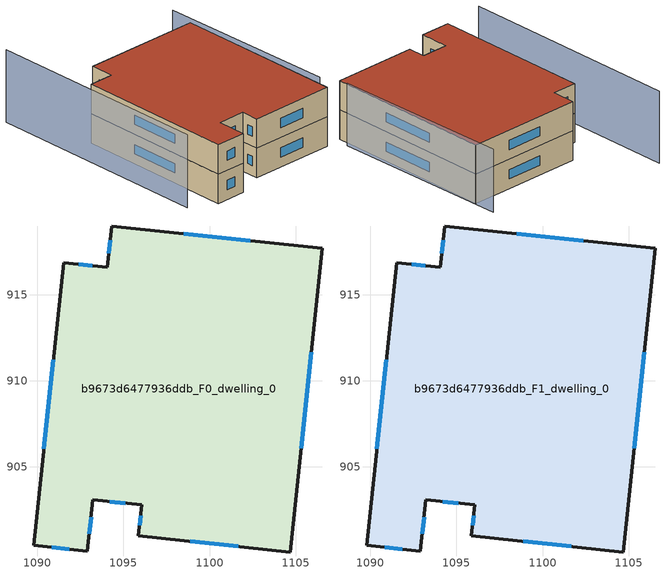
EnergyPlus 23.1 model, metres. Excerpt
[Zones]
b9673d6477936ddb_F0_dwelling_0
 floor ground (EU_floor_Construction): 1106.56,917.68 1104.68,900.06 1095.87,901 1096.07,902.79 1093.23,903.09 1092.91,900.11 1089.78,900.44 1091.53,916.85 1094.07,916.58 1094.32,918.99 z0
 wall outside (EU_wall_Construction): 1104.68,900.06 1106.56,917.68 1094.32,918.99 1094.07,916.58 1091.53,916.85 1089.78,900.44 1092.91,900.11 1093.23,903.09 1096.07,902.79 1095.87,901 1104.68,900.06 z0:3
 window (EU_Window_Construction): 1105.32,906.09 1105.91,911.65 / 1098.89,900.68 1101.66,900.38 / 1096,902.18 1095.94,901.61 / 1094.2,902.99 1095.09,902.89 / 1093.02,901.13 1093.12,902.07 / 1090.85,900.33 1091.84,900.22 / 1090.93,911.24 1090.38,906.06 / 1093.2,916.68 1092.4,916.76 / 1094.23,918.17 1094.15,917.41 / 1102.37,918.13 1098.51,918.54 z1.03:1.97
b9673d6477936ddb_F1_dwelling_0
 floor to b9673d6477936ddb_F0_dwelling_0 (EU_floor_Construction): 1106.56,917.68 1104.68,900.06 1095.87,901 1096.06,902.79 1093.23,903.09 1092.91,900.11 1089.78,900.44 1091.53,916.85 1094.07,916.58 1094.32,918.99 z3
 wall outside (EU_wall_Construction): 1104.68,900.06 1106.56,917.68 1094.32,918.99 1094.07,916.58 1091.53,916.85 1089.78,900.44 1092.91,900.11 1093.23,903.09 1096.07,902.79 1095.87,901 1104.68,900.06 z3:6
 window (EU_Window_Construction): 1105.32,906.09 1105.91,911.65 / 1098.89,900.68 1101.66,900.38 / 1096,902.18 1095.94,901.61 / 1094.2,902.99 1095.09,902.89 / 1093.02,901.13 1093.12,902.07 / 1090.85,900.33 1091.84,900.22 / 1090.93,911.24 1090.38,906.06 / 1093.2,916.68 1092.4,916.76 / 1094.23,918.17 1094.15,917.41 / 1102.37,918.13 1098.51,918.54 z4.03:4.97
 roof outside (EU_roof_Construction): 1104.68,900.06 1106.56,917.68 1094.32,918.99 1094.07,916.58 1091.53,916.85 1089.78,900.44 1092.91,900.11 1093.23,903.09 1096.07,902.79 1095.87,901 z6
shading: 1105.22,901.38 1106.8,919.92 z0:6.4; 1089.8,925.41 1087.38,902.13 z0:7.4
[Building]
EU S2 Campaign: North Axis=0; Terrain=City; Solar Distribution=FullExterior
[Site:Location]
Cape.Town.Intl.AP: Latitude=-33.965; Longitude=18.602; Time Zone=2; Elevation=46
[SizingPeriod:WeatherFileDays]
AnnualSizingPeriod: Begin Month=1; Begin Day of Month=1; End Month=12; End Day of Month=31; Day of Week for Start Day=Monday; Use Weather File Daylight Saving Period=No; Use Weather File Rain and Snow Indicators=No
[MATERIAL]
EU_InternalMass_Material: Roughness=MediumRough; Thickness=0.1; Conductivity=1; Density=1800; Specific Heat=900; Thermal Absorptance=0.9; Solar Absorptance=0.7; Visible Absorptance=0.7
[MATERIAL:NOMASS] Roughness=MediumRough; Thermal Absorptance=0.9; Solar Absorptance=0.7; Visible Absorptance=0.7
Name | Thermal Resistance
EU_wall_NoMass | 0.493876
EU_roof_NoMass | 0.449382
EU_floor_NoMass | 1.25
[WINDOWMATERIAL:SIMPLEGLAZINGSYSTEM]
EU_Window_SimpleGlazing: UFactor=4.4; Solar Heat Gain Coefficient=0.85; Visible Transmittance=0.85
[CONSTRUCTION]
EU_wall_Construction: EU_wall_NoMass
EU_roof_Construction: EU_roof_NoMass
EU_floor_Construction: EU_floor_NoMass
EU_Window_Construction: EU_Window_SimpleGlazing
EU_InternalMass_Construction: EU_InternalMass_Material
[ZONE] Type=1; Multiplier=1; Ceiling Height=autocalculate; Volume=767.168; Floor Area=autocalculate; Part of Total Floor Area=Yes
b9673d6477936ddb_F0_dwelling_0; b9673d6477936ddb_F1_dwelling_0
[INTERNALMASS] Construction=EU_InternalMass_Construction; Surface Area=255.723
Name | Zone or ZoneList
b9673d6477936ddb_F0_dwelling_0_EU_InternalMass | b9673d6477936ddb_F0_dwelling_0
b9673d6477936ddb_F1_dwelling_0_EU_InternalMass | b9673d6477936ddb_F1_dwelling_0
[OTHEREQUIPMENT] Fuel Type=Electricity; Design Level Calculation Method=Watts/Area; Power per Zone Floor Area=1; Fraction Latent=0; Fraction Radiant=0; Fraction Lost=0; Carbon Dioxide Generation Rate=0; EndUse Subcategory=EU_Step8_InternalGains
Name | Zone or ZoneList or Space or SpaceList | Schedule
EU_Step8_InternalGain_b9673d6477936ddb_F0_dwelling_0_f000 | b9673d6477936ddb_F0_dwelling_0 | EU_Step8_GainSchedule_b9673d6477936ddb_F0_dwelling_0_f000
EU_Step8_InternalGain_b9673d6477936ddb_F1_dwelling_0_f000 | b9673d6477936ddb_F1_dwelling_0 | EU_Step8_GainSchedule_b9673d6477936ddb_F1_dwelling_0_f000
[ZONEVENTILATION:DESIGNFLOWRATE] Schedule=EU_AlwaysOn; Design Flow Rate Calculation Method=AirChanges/Hour; Air Changes per Hour=0.64; Ventilation Type=Natural; Fan Pressure Rise=0; Fan Total Efficiency=1; Constant Term Coefficient=1; Temperature Term Coefficient=0; Velocity Term Coefficient=0; Velocity Squared Term Coefficient=0; Minimum Indoor Temperature=-100; Maximum Indoor Temperature=100; Delta Temperature=-100; Minimum Outdoor Temperature=-100; Maximum Outdoor Temperature=100; Maximum Wind Speed=40
Name | Zone or ZoneList or Space or SpaceList
EU_ConstantAir_b9673d6477936ddb_F0_dwelling_0 | b9673d6477936ddb_F0_dwelling_0
EU_ConstantAir_b9673d6477936ddb_F1_dwelling_0 | b9673d6477936ddb_F1_dwelling_0
[HVACTEMPLATE:THERMOSTAT] Constant Heating Setpoint=20; Constant Cooling Setpoint=50
EU_HeatOnly_b9673d6477936ddb_F0_dwelling_0; EU_HeatOnly_b9673d6477936ddb_F1_dwelling_0
[HVACTEMPLATE:ZONE:IDEALLOADSAIRSYSTEM] System Availability Schedule=EU_AlwaysOn; Maximum Heating Supply Air Temperature=50; Minimum Cooling Supply Air Temperature=13; Maximum Heating Supply Air Humidity Ratio=0.0156; Minimum Cooling Supply Air Humidity Ratio=0.0077; Heating Limit=NoLimit; Cooling Limit=NoLimit; Heating Availability Schedule=EU_AlwaysOn; Cooling Availability Schedule=EU_CoolingOff; Dehumidification Control Type=ConstantSensibleHeatRatio; Cooling Sensible Heat Ratio=0.7; Dehumidification Setpoint=60; Humidification Control Type=None; Humidification Setpoint=30; Outdoor Air Method=None; Outdoor Air Flow Rate per Person=0.00944; Outdoor Air Flow Rate per Zone Floor Area=0; Outdoor Air Flow Rate per Zone=0; Demand Controlled Ventilation Type=None; Outdoor Air Economizer Type=NoEconomizer; Heat Recovery Type=None; Sensible Heat Recovery Effectiveness=0.7; Latent Heat Recovery Effectiveness=0.65
Name | Template Thermostat
b9673d6477936ddb_F0_dwelling_0 | EU_HeatOnly_b9673d6477936ddb_F0_dwelling_0
b9673d6477936ddb_F1_dwelling_0 | EU_HeatOnly_b9673d6477936ddb_F1_dwelling_0
[SIZING:ZONE] Zone Cooling Design Supply Air Temperature Input Method=SupplyAirTemperature; Zone Cooling Design Supply Air Temperature=13; Zone Heating Design Supply Air Temperature Input Method=SupplyAirTemperature; Zone Heating Design Supply Air Temperature=50; Zone Cooling Design Supply Air Humidity Ratio=0.008; Zone Heating Design Supply Air Humidity Ratio=0.008; Cooling Design Air Flow Method=DesignDay; Cooling Design Air Flow Rate=0; Cooling Minimum Air Flow per Zone Floor Area=0.000762; Cooling Minimum Air Flow=0; Cooling Minimum Air Flow Fraction=0.2; Heating Design Air Flow Method=DesignDay; Heating Design Air Flow Rate=0; Heating Maximum Air Flow per Zone Floor Area=0.002032; Heating Maximum Air Flow=0.141576; Heating Maximum Air Flow Fraction=0.3; Account for Dedicated Outdoor Air System=No; Dedicated Outdoor Air System Control Strategy=NeutralSupplyAir; Dedicated Outdoor Air Low Setpoint Temperature for Design=autosize; Dedicated Outdoor Air High Setpoint Temperature for Design=autosize; Zone Load Sizing Method=Sensible Load Only No Latent Load; Zone Latent Cooling Design Supply Air Humidity Ratio Input Method=HumidityRatioDifference; Zone Cooling Design Supply Air Humidity Ratio Difference=0.005; Zone Latent Heating Design Supply Air Humidity Ratio Input Method=HumidityRatioDifference; Zone Humidification Design Supply Air Humidity Ratio Difference=0.005
b9673d6477936ddb_F0_dwelling_0; b9673d6477936ddb_F1_dwelling_0
[SCHEDULE:CONSTANT]
Name | Hourly Value
EU_AlwaysOn | 1
EU_CoolingOff | 0
[SCHEDULE:FILE] Column Number=1; Rows to Skip at Top=0; Number of Hours of Data=8760; Column Separator=Comma; Interpolate to Timestep=No; Minutes per Item=60; Adjust Schedule for Daylight Savings=Yes
Name | File
EU_Step8_GainSchedule_b9673d6477936ddb_F0_dwelling_0_f000 | ../../schedules/b9673d6477936ddb/b9673d6477936ddb_F0_dwelling_0_f000_gain.csv
EU_Step8_GainSchedule_b9673d6477936ddb_F1_dwelling_0_f000 | ../../schedules/b9673d6477936ddb/b9673d6477936ddb_F1_dwelling_0_f000_gain.csv
